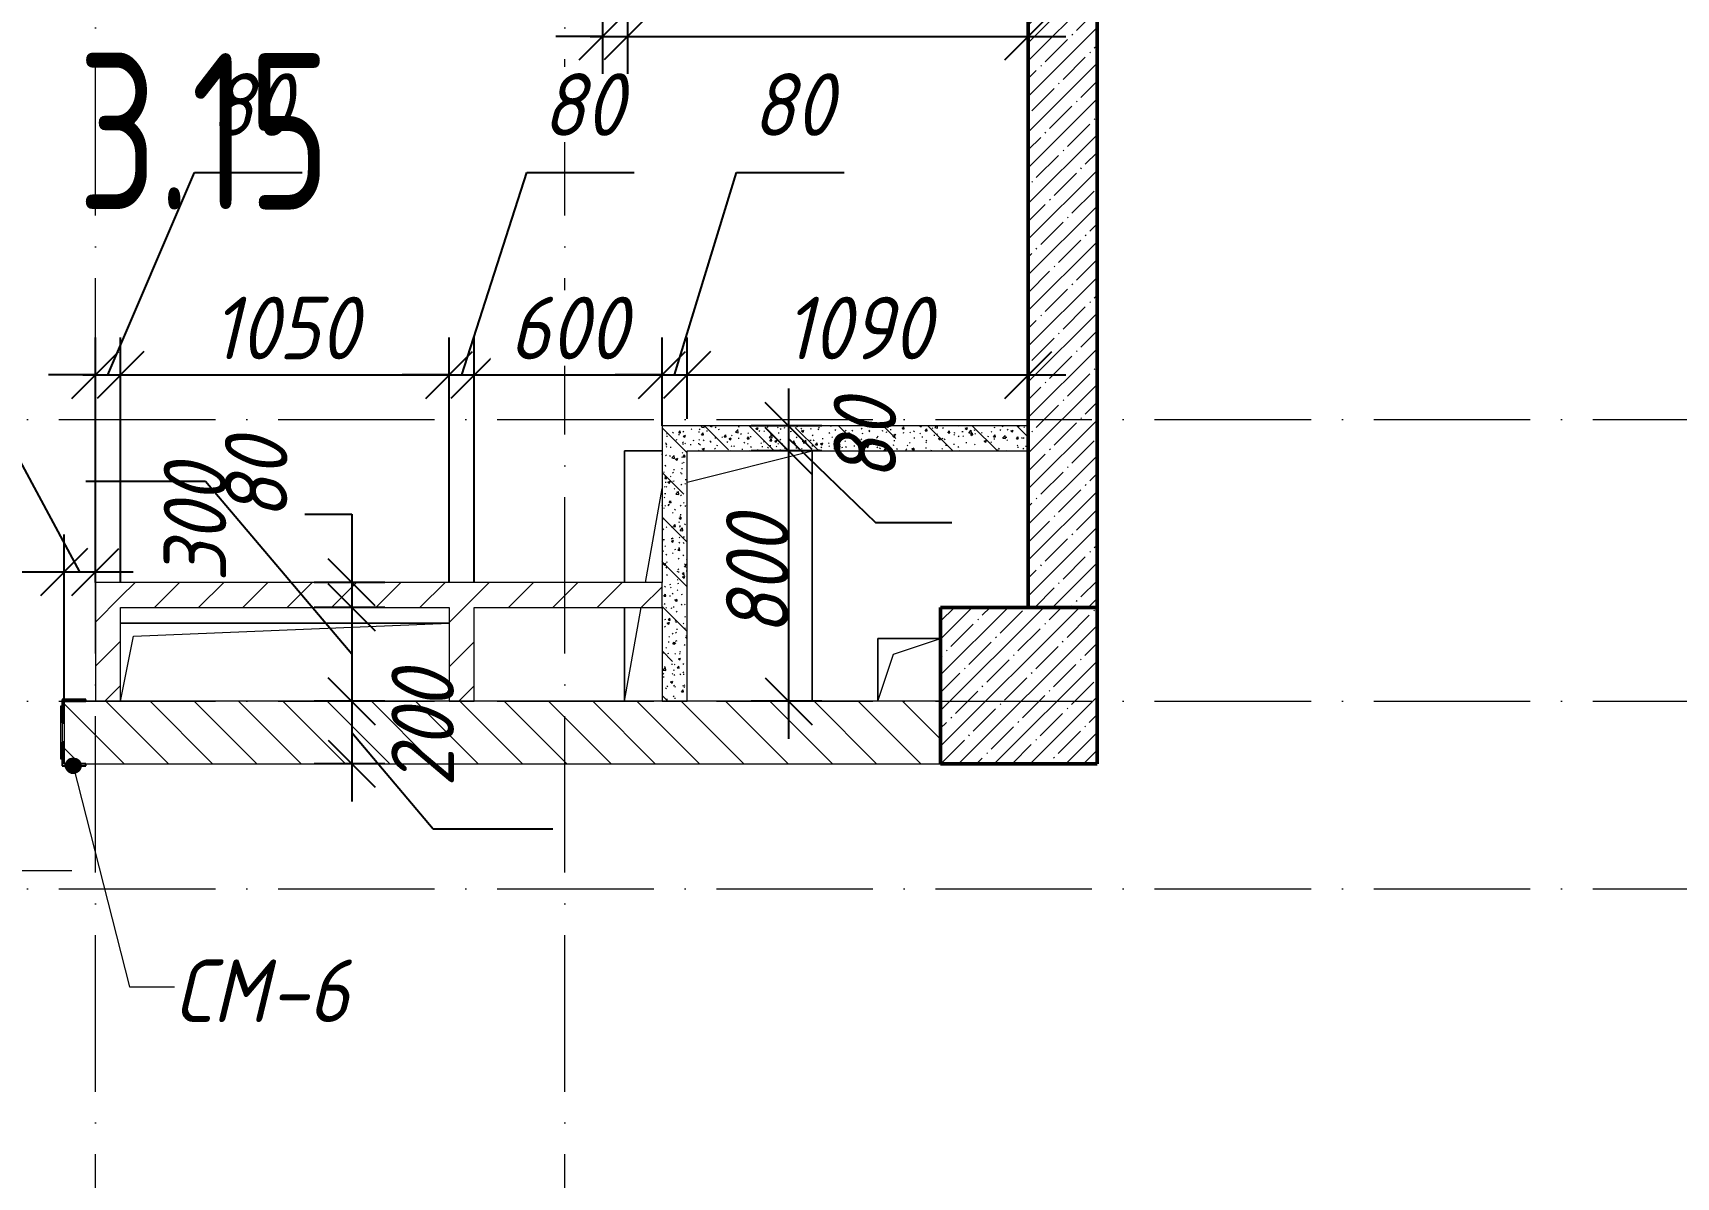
# Model space of a CAD drawing. Header units: millimetres. Extents: x -269418 to 201924, y -5890 to 98643.
# Drawn here: x 16810 to 22060, y 9579 to 13236 of the extents above; entities that cross this region are included whole.
import ezdxf

# ---------------------------------------------------------------- set-up
doc = ezdxf.new("R2010")
doc.units = ezdxf.units.MM
doc.linetypes.add('50_200_ШТРИХ_1Т_ш5_п1_п1_', pattern=[700, 500, -100, 0, -100])
for name, color, linetype, lineweight in [('A-ANNO-DIMS', 7, 'Continuous', 9), ('A-AREA-IDEN', 7, 'Continuous', 9), ('A-DOOR-IDEN', 7, 'Continuous', 9), ('A-FLOR', 7, 'Continuous', 9), ('A-GENM', 7, 'Continuous', 9), ('A-GENM-1', 7, 'Continuous', 25), ('A-GENM-IDEN', 7, 'Continuous', 9), ('A-WALL-3', 7, 'Continuous', 50), ('A-WALL-PATT-2', 7, 'Continuous', 5), ('S-COLS', 7, 'Continuous', 9), ('S-COLS-1', 7, 'Continuous', 5), ('S-COLS-2', 7, 'Continuous', 50), ('Оси-1', 7, '50_200_ШТРИХ_1Т_ш5_п1_п1_', 9)]:
    doc.layers.add(name, color=color, linetype=linetype, lineweight=lineweight)
for name, color, linetype, lineweight, true_color in [('A-WALL-4', 7, 'Continuous', 5, 0x008000), ('A-WALL-FNSH-2', 7, 'Continuous', 13, 0xce0000), ('A-WALL-FNSH-3', 7, 'Continuous', 13, 0x008000), ('A-WALL-FNSH-4', 7, 'Continuous', 13, 0x0070df), ('A-WALL-PATT-1', 7, 'Continuous', 5, 0xce0000), ('A-WALL-PATT-3', 7, 'Continuous', 5, 0x008000), ('A-WALL-PATT-4', 7, 'Continuous', 5, 0x0070df)]:
    doc.layers.add(name, color=color, linetype=linetype, lineweight=lineweight, true_color=true_color)
doc.styles.add('ISOCPEUR_I_2', font='isocpeui.ttf', dxfattribs={"width": 0.9, "height": 200})
doc.styles.add('СПДС', font='ГОСТ тип А.ttf', dxfattribs={"width": 0.9})
doc.dimstyles.new('ISO-2_0_0_9К_СРЕДНИЙ_1', dxfattribs={"dimscale": 304.8, "dimtxt": 199.196235, "dimasz": 0.492126, "dimexe": 0.393701, "dimexo": 0, "dimgap": 0, "dimtad": 1, "dimdec": 0, "dimzin": 0, "dimdsep": 46, "dimtxsty": 'ISOCPEUR_I_2', "dimblk1": 'OBLIQUE', "dimblk2": 'OBLIQUE', "dimsah": 1, "dimcen": 0.09, "dimdle": 0.393701, "dimazin": 0, "dimtfac": 1, "dimtdec": 4, "dimtix": 1, "dimtmove": 1, "dimatfit": 3, "dimfxl": 1, "dimtvp": 1, "dimtolj": 1, "dimtzin": 0, "dimarcsym": 2})
doc.dimstyles.new('ISO-2_0_0_9К_СРЕДНИЙ_2', dxfattribs={"dimscale": 304.8, "dimtxt": 199.196235, "dimasz": 0.492126, "dimexe": 0.393701, "dimexo": 0, "dimgap": 0, "dimtad": 1, "dimdec": 0, "dimzin": 0, "dimdsep": 46, "dimtxsty": 'ISOCPEUR_I_2', "dimblk1": 'OBLIQUE', "dimblk2": 'OBLIQUE', "dimsah": 1, "dimcen": 0.09, "dimdle": 0.393701, "dimazin": 0, "dimtfac": 1, "dimtdec": 4, "dimtix": 1, "dimtmove": 0, "dimatfit": 3, "dimfxl": 1, "dimtvp": 1, "dimtolj": 1, "dimtzin": 0, "dimarcsym": 2})
doc.dimstyles.new('ISO-2_0_0_9К_СРЕДНИЙ_ФОН', dxfattribs={"dimscale": 304.8, "dimtxt": 199.196235, "dimasz": 0.492126, "dimexe": 0.393701, "dimexo": 0, "dimgap": 0.164042, "dimtad": 1, "dimdec": 0, "dimdsep": 46, "dimtxsty": 'ISOCPEUR_I_2', "dimblk1": 'OBLIQUE', "dimblk2": 'OBLIQUE', "dimsah": 1, "dimcen": 0.09, "dimdle": 0.393701, "dimazin": 0, "dimtfac": 1, "dimtdec": 4, "dimtix": 1, "dimtmove": 0, "dimatfit": 3, "dimfxl": 1, "dimtvp": 1, "dimtfill": 1, "dimtolj": 1, "dimtzin": 0, "dimarcsym": 2})
doc.dimstyles.new('ISO-2_0_0_9К_СРЕДНИЙ_ФОН_1', dxfattribs={"dimscale": 304.8, "dimtxt": 199.196235, "dimasz": 0.492126, "dimexe": 0.393701, "dimexo": 0, "dimgap": 0.164042, "dimtad": 1, "dimdec": 0, "dimdsep": 46, "dimtxsty": 'ISOCPEUR_I_2', "dimblk1": 'OBLIQUE', "dimblk2": 'OBLIQUE', "dimsah": 1, "dimcen": 0.09, "dimdle": 0.393701, "dimazin": 0, "dimtfac": 1, "dimtdec": 4, "dimtix": 1, "dimtmove": 1, "dimatfit": 3, "dimfxl": 1, "dimtvp": 1, "dimtfill": 1, "dimtolj": 1, "dimtzin": 0, "dimarcsym": 2})
pattern_1 = [(45, (0, 0), (-70.7107, 70.7107), [])]
pattern_2 = [(50, (0, 0), (72.87376, -6.37607), [7.62, -83.82]), (355, (0, 0), (-14.097, 76.42244), [6.096, -67.056]), (100.451, (6.07, -0.53), (58.77696, 70.04687), [6.476, -71.236]), (46.184, (0, 20.32), (108.43142, -16.81745), [11.43, -125.73]), (96.636, (9.04, 18.92), (94.961, 98.9709), [9.714, -106.854]), (351.184, (0, 20.32), (94.96227, 98.9702), [9.144, -100.584]), (21, (10.16, 15.24), (60.64565, -40.90654), [7.62, -83.82]), (326, (10.16, 15.24), (24.72083, 73.67493), [6.096, -67.056]), (71.451, (15.214, 11.83), (85.36689, 32.76874), [6.476, -71.236]), (37.5, (0, 0), (1.235525, 33.822432), [3.353, -62.89, 3.353, -64.719, -67.31]), (37.5, (0, 0), (1.235525, 33.822432), [-134.315, 3.353, -63.957]), (7.5, (0, 0), (26.728146, 40.07255), [3.353, -35.458, 3.353, -61.366, -25.654]), (7.5, (0, 0), (26.728146, 40.07255), [-103.53, 3.353, -22.301]), (327.5, (-22.657, 0), (54.236318, -2.292117), [3.353, -22.047, 3.353, -75.895, -105.156]), (327.5, (-22.657, 0), (54.236318, -2.292117), [-104.648, 3.353, -101.803]), (317.5, (-32.817, 0), (59.25158, 10.17014), [3.353, -29.667, 3.353, -49.276, -74.676]), (317.5, (-32.817, 0), (59.25158, 10.17014), [-85.649, 3.353, -71.323])]
pattern_3 = [(135, (0, 0), (-142.5612, -142.5612), []), (135, (142.56, 0), (-142.5612, -142.5612), [252.016, -50.403, 3.353, -47.05])]

# ---------------------------------------------------------------- blocks, each defined once
blk = doc.blocks.new('AR_Отверстие прямоугольное _в плите_ - AR_Отверстие прямоугольное _в плите_-24507340-АР1_1_Кладочный план 3 этажа')
at = {"layer": 'A-GENM'}
for p, q in [((-180, 400), (-300, 400)), ((-300, 400), (-300, -20)), ((-100, 300), (300, 400)), ((300, -400), (300, 400)), ((-232.9, -20), (-180, 280)), ((-300, -100), (-300, -400)), ((-300, -400), (-247.1, -100))]:
    blk.add_line(p, q, dxfattribs=at)
blk = doc.blocks.new('AR_Отверстие прямоугольное _в плите_ - AR_Отверстие прямоугольное _в плите_-V22-АР1_1_Кладочный план 3 этажа')
at = {"layer": 'A-GENM'}
for p, q in [((100, 100), (-100, 100)), ((-100, 100), (-100, -100)), ((-50, 50), (100, 100)), ((-100, -100), (-50, 50))]:
    blk.add_line(p, q, dxfattribs=at)
blk = doc.blocks.new('AR_Отверстие прямоугольное _в плите_ - AR_Отверстие прямоугольное _в плите_-24507175-АР1_1_Кладочный план 3 этажа')
at = {"layer": 'A-GENM'}
for p, q in [((525, 125), (-525, 125)), ((-483.3, 83.3), (525, 125)), ((-525, -125), (-483.3, 83.3))]:
    blk.add_line(p, q, dxfattribs=at)
blk = doc.blocks.new('Колонна_Несущая_Прямоугольное сечение - Вн_ЖБ_500х500-V95-АР1_1_Кладочный план 3 этажа')
at = {"layer": 'S-COLS-1'}
h = blk.add_hatch(dxfattribs=at)
h.set_pattern_fill('FP_81', color=256, style=0, pattern_type=2)
h.set_pattern_definition([(45, (-19960, -11150), (-57.02463, 57.02463), []), (45, (-19902.975, -11150), (-57.02463, 57.02463), [100.806, -20.161, 3.353, -16.808])])
h.paths.add_polyline_path([(-250, -250), (250, -250), (250, 250), (-250, 250)], flags=0)
at = {"layer": 'S-COLS-2'}
for p, q in [((250, 250), (-250, 250)), ((-250, 250), (-250, -250)), ((250, -250), (250, 250)), ((-250, -250), (250, -250))]:
    blk.add_line(p, q, dxfattribs=at)
blk = doc.blocks.new('Фахверк_СКБ_Уголок_Тип 2 - СМ-6_200х2180 h-30007491-АР1_1_Кладочный план 3 этажа')
at = {"layer": 'A-GENM-1'}
for p, q in [((125, 156), (125, 81)), ((200, 156), (125, 156)), ((131, 81), (131, 150)), ((131, 150), (200, 150)), ((200, 150), (200, 156)), ((125, 81), (131, 81)), ((131, 19), (125, 19)), ((125, 19), (125, -56)), ((131, -50), (131, 19)), ((200, -50), (131, -50)), ((200, -56), (200, -50)), ((125, -56), (200, -56))]:
    blk.add_line(p, q, dxfattribs=at)
blk = doc.blocks.new('Стойка_Влож_Полоса боковая - Полоса-27101091-АР1_1_Кладочный план 3 этажа')
at = {"layer": 'A-GENM'}
for p, q in [((-5, 85), (0, 85)), ((-5, -85), (-5, 85)), ((0, 31), (0, -31)), ((0, -85), (-5, -85))]:
    blk.add_line(p, q, dxfattribs=at)
blk = doc.blocks.new('AAR_СКБ_Марка_Двери_Перемычка и проем - Марка перемычки и проема-25306769-АР1_1_Кладочный план 3 этажа')
at = {"layer": 'A-DOOR-IDEN'}
for p, q in [((-5, 0), (5, 0)), ((-0.968, -0.984), (-1.986, -2.747)), ((1.067, -0.984), (-0.968, -0.984)), ((2.085, -2.747), (1.067, -0.984)), ((-1.986, -2.747), (-0.968, -4.509)), ((1.067, -4.509), (2.085, -2.747)), ((-0.968, -4.509), (1.067, -4.509))]:
    blk.add_line(p, q, dxfattribs=at)
blk = doc.blocks.new('_Oblique')
at = {"color": 0, "linetype": 'ByBlock', "lineweight": -2}
blk.add_line((-0.5, -0.5), (0.5, 0.5), dxfattribs=at)
blk = doc.blocks.new('DIMBLOCK297-АР1_1_Кладочный план 3 этажа')
at = {"layer": 'A-ANNO-DIMS', "color": 0, "lineweight": -2, "transparency": 16777216}
for p, q in [((17678.7, 11697.7), (17828.7, 11697.7)), ((17828.7, 11697.7), (17828.7, 11480)), ((17828.7, 11600), (17828.7, 11280)), ((17934.8, 11480), (17708.7, 11480)), ((17934.8, 11400), (17708.7, 11400))]:
    blk.add_line(p, q, dxfattribs=at)
at = {"layer": 'Defpoints', "color": 0, "transparency": 16777216}
for p in [(17934.8, 11480), (17828.7, 11400), (17934.8, 11400)]:
    blk.add_point(p, dxfattribs=at)
at = {"layer": 'A-ANNO-DIMS', "color": 0, "lineweight": -2, "transparency": 16777216, "xscale": 150, "yscale": 150, "zscale": 150}
for p, rotation in [((17828.7, 11480), 90), ((17828.7, 11400), 270)]:
    blk.add_blockref('_Oblique', p, dxfattribs=dict(at, rotation=rotation))
at = {"layer": 'A-ANNO-DIMS', "color": 0, "transparency": 16777216, "insert": (17423.4, 11679.4), "char_height": 200, "width": 303.391, "attachment_point": 1, "rotation": 90, "line_spacing_factor": 1.149209, "style": 'ISOCPEUR_I_2'}
blk.add_mtext('\\A1;80', dxfattribs=at)
blk = doc.blocks.new('DIMBLOCK298-АР1_1_Кладочный план 3 этажа')
at = {"layer": 'A-ANNO-DIMS', "color": 0, "lineweight": -2, "transparency": 16777216}
for p, q in [((17361.3, 11802.8), (16978.9, 11802.8)), ((17828.7, 11250), (17361.3, 11802.8)), ((17828.7, 11520), (17828.7, 10980)), ((17934.8, 11400), (17708.7, 11400)), ((17934.8, 11100), (17708.7, 11100))]:
    blk.add_line(p, q, dxfattribs=at)
at = {"layer": 'Defpoints', "color": 0, "transparency": 16777216}
for p in [(17934.8, 11400), (17828.7, 11100), (17934.8, 11100)]:
    blk.add_point(p, dxfattribs=at)
at = {"layer": 'A-ANNO-DIMS', "color": 0, "lineweight": -2, "transparency": 16777216, "xscale": 150, "yscale": 150, "zscale": 150}
for p, rotation in [((17828.7, 11400), 90), ((17828.7, 11100), 270)]:
    blk.add_blockref('_Oblique', p, dxfattribs=dict(at, rotation=rotation))
at = {"layer": 'A-ANNO-DIMS', "color": 0, "transparency": 16777216, "insert": (17227.9, 11481), "char_height": 200, "width": 455.087, "attachment_point": 1, "rotation": 90, "line_spacing_factor": 1.149209, "style": 'ISOCPEUR_I_2'}
blk.add_mtext('\\A1;300', dxfattribs=at)
blk = doc.blocks.new('DIMBLOCK299-АР1_1_Кладочный план 3 этажа')
at = {"layer": 'A-ANNO-DIMS', "color": 0, "lineweight": -2, "transparency": 16777216}
for p, q in [((17828.7, 11220), (17828.7, 10780)), ((17934.8, 11100), (17708.7, 11100)), ((17828.7, 11000), (18088.8, 10692.6)), ((17934.8, 10900), (17708.7, 10900)), ((18088.8, 10692.6), (18471.1, 10692.6))]:
    blk.add_line(p, q, dxfattribs=at)
at = {"layer": 'Defpoints', "color": 0, "transparency": 16777216}
for p in [(17934.8, 11100), (17828.7, 10900), (17934.8, 10900)]:
    blk.add_point(p, dxfattribs=at)
at = {"layer": 'A-ANNO-DIMS', "color": 0, "lineweight": -2, "transparency": 16777216, "xscale": 150, "yscale": 150, "zscale": 150}
for p, rotation in [((17828.7, 11100), 90), ((17828.7, 10900), 270)]:
    blk.add_blockref('_Oblique', p, dxfattribs=dict(at, rotation=rotation))
at = {"layer": 'A-ANNO-DIMS', "color": 0, "transparency": 16777216, "insert": (17955.4, 10825.9), "char_height": 200, "width": 455.087, "attachment_point": 1, "rotation": 90, "line_spacing_factor": 1.149209, "style": 'ISOCPEUR_I_2'}
blk.add_mtext('\\A1;200', dxfattribs=at)
blk = doc.blocks.new('DIMBLOCK300-АР1_1_Кладочный план 3 этажа')
at = {"layer": 'A-ANNO-DIMS', "color": 0, "lineweight": -2, "transparency": 16777216}
for p, q in [((19224.5, 12100), (19224.5, 11780)), ((19330.5, 11980), (19104.5, 11980)), ((19224.5, 11940), (19501.7, 11671.2)), ((19330.5, 11900), (19104.5, 11900)), ((19501.7, 11671.2), (19745.5, 11671.2))]:
    blk.add_line(p, q, dxfattribs=at)
at = {"layer": 'Defpoints', "color": 0, "transparency": 16777216}
for p in [(19330.5, 11980), (19224.5, 11900), (19330.5, 11900)]:
    blk.add_point(p, dxfattribs=at)
at = {"layer": 'A-ANNO-DIMS', "color": 0, "lineweight": -2, "transparency": 16777216, "xscale": 150, "yscale": 150, "zscale": 150}
for p, rotation in [((19224.5, 11980), 90), ((19224.5, 11900), 270)]:
    blk.add_blockref('_Oblique', p, dxfattribs=dict(at, rotation=rotation))
at = {"layer": 'A-ANNO-DIMS', "color": 0, "transparency": 16777216, "insert": (19368.3, 11804.5), "char_height": 200, "width": 303.391, "attachment_point": 1, "rotation": 90, "line_spacing_factor": 1.149209, "style": 'ISOCPEUR_I_2'}
blk.add_mtext('\\A1;80', dxfattribs=at)
blk = doc.blocks.new('DIMBLOCK301-АР1_1_Кладочный план 3 этажа')
at = {"layer": 'A-ANNO-DIMS', "color": 0, "lineweight": -2, "transparency": 16777216}
for p, q in [((19224.5, 12020), (19224.5, 10980)), ((19330.5, 11900), (19104.5, 11900)), ((19330.5, 11100), (19104.5, 11100))]:
    blk.add_line(p, q, dxfattribs=at)
at = {"layer": 'Defpoints', "color": 0, "transparency": 16777216}
for p in [(19330.5, 11900), (19224.5, 11100), (19330.5, 11100)]:
    blk.add_point(p, dxfattribs=at)
at = {"layer": 'A-ANNO-DIMS', "color": 0, "lineweight": -2, "transparency": 16777216, "xscale": 150, "yscale": 150, "zscale": 150}
for p, rotation in [((19224.5, 11900), 90), ((19224.5, 11100), 270)]:
    blk.add_blockref('_Oblique', p, dxfattribs=dict(at, rotation=rotation))
at = {"layer": 'A-ANNO-DIMS', "color": 0, "transparency": 16777216, "insert": (19124.5, 11500), "char_height": 200, "width": 455.087, "attachment_point": 5, "rotation": 90, "style": 'ISOCPEUR_I_2'}
blk.add_mtext('\\A1;800', dxfattribs=at)
blk = doc.blocks.new('DIMBLOCK302-АР1_1_Кладочный план 3 этажа')
at = {"layer": 'A-ANNO-DIMS', "color": 0, "lineweight": -2, "transparency": 16777216}
for p, q in [((17050, 12142.9), (17326.1, 12790.4)), ((17326.1, 12790.4), (17669.9, 12790.4)), ((17010, 11480), (17010, 12262.9)), ((17090, 11482), (17090, 12262.9)), ((17010, 12142.9), (16860, 12142.9)), ((17010, 12142.9), (17090, 12142.9)), ((17010, 12142.9), (17090, 12142.9)), ((17090, 12142.9), (17240, 12142.9))]:
    blk.add_line(p, q, dxfattribs=at)
at = {"layer": 'Defpoints', "color": 0, "transparency": 16777216}
for p in [(17090, 12142.9), (17010, 11480), (17090, 11482)]:
    blk.add_point(p, dxfattribs=at)
at = {"layer": 'A-ANNO-DIMS', "color": 0, "lineweight": -2, "transparency": 16777216, "xscale": 150, "yscale": 150, "zscale": 150}
blk.add_blockref('_Oblique', (17010, 12142.9), dxfattribs=at)
at = {"layer": 'A-ANNO-DIMS', "color": 0, "lineweight": -2, "transparency": 16777216, "xscale": 150, "yscale": 150, "zscale": 150, "rotation": 180}
blk.add_blockref('_Oblique', (17090, 12142.9), dxfattribs=at)
at = {"layer": 'A-ANNO-DIMS', "color": 0, "transparency": 16777216, "insert": (17376.1, 13107.1), "char_height": 200, "width": 303.391, "attachment_point": 1, "line_spacing_factor": 1.149209, "style": 'ISOCPEUR_I_2', "bg_fill": 3, "box_fill_scale": 1.1, "bg_fill_color": 256, "bg_fill_true_color": 13158600, "bg_fill_transparency": 0}
blk.add_mtext('\\A1;80', dxfattribs=at)
blk = doc.blocks.new('DIMBLOCK303-АР1_1_Кладочный план 3 этажа')
at = {"layer": 'A-ANNO-DIMS', "color": 0, "lineweight": -2, "transparency": 16777216}
for p, q in [((17090, 11482), (17090, 12262.9)), ((18140, 11481.1), (18140, 12262.9)), ((16970, 12142.9), (18260, 12142.9))]:
    blk.add_line(p, q, dxfattribs=at)
at = {"layer": 'Defpoints', "color": 0, "transparency": 16777216}
for p in [(18140, 12142.9), (17090, 11482), (18140, 11481.1)]:
    blk.add_point(p, dxfattribs=at)
at = {"layer": 'A-ANNO-DIMS', "color": 0, "lineweight": -2, "transparency": 16777216, "xscale": 150, "yscale": 150, "zscale": 150, "rotation": 180}
blk.add_blockref('_Oblique', (17090, 12142.9), dxfattribs=at)
at = {"layer": 'A-ANNO-DIMS', "color": 0, "lineweight": -2, "transparency": 16777216, "xscale": 150, "yscale": 150, "zscale": 150}
blk.add_blockref('_Oblique', (18140, 12142.9), dxfattribs=at)
at = {"layer": 'A-ANNO-DIMS', "color": 0, "transparency": 16777216, "insert": (17615, 12292.9), "char_height": 200, "width": 560.814, "attachment_point": 5, "style": 'ISOCPEUR_I_2', "bg_fill": 3, "box_fill_scale": 1.1, "bg_fill_color": 256, "bg_fill_true_color": 13158600, "bg_fill_transparency": 0}
blk.add_mtext('\\A1;1050', dxfattribs=at)
blk = doc.blocks.new('DIMBLOCK304-АР1_1_Кладочный план 3 этажа')
at = {"layer": 'A-ANNO-DIMS', "color": 0, "lineweight": -2, "transparency": 16777216}
for p, q in [((18180, 12142.9), (18387.7, 12790.4)), ((18387.7, 12790.4), (18731.5, 12790.4)), ((18140, 11481.1), (18140, 12262.9)), ((18220, 11481.1), (18220, 12262.9)), ((18140, 12142.9), (17990, 12142.9)), ((18140, 12142.9), (18220, 12142.9)), ((18140, 12142.9), (18220, 12142.9)), ((18220, 12142.9), (18370, 12142.9))]:
    blk.add_line(p, q, dxfattribs=at)
at = {"layer": 'Defpoints', "color": 0, "transparency": 16777216}
for p in [(18220, 12142.9), (18140, 11481.1), (18220, 11481.1)]:
    blk.add_point(p, dxfattribs=at)
at = {"layer": 'A-ANNO-DIMS', "color": 0, "lineweight": -2, "transparency": 16777216, "xscale": 150, "yscale": 150, "zscale": 150}
blk.add_blockref('_Oblique', (18140, 12142.9), dxfattribs=at)
at = {"layer": 'A-ANNO-DIMS', "color": 0, "lineweight": -2, "transparency": 16777216, "xscale": 150, "yscale": 150, "zscale": 150, "rotation": 180}
blk.add_blockref('_Oblique', (18220, 12142.9), dxfattribs=at)
at = {"layer": 'A-ANNO-DIMS', "color": 0, "transparency": 16777216, "insert": (18437.7, 13107.1), "char_height": 200, "width": 303.391, "attachment_point": 1, "line_spacing_factor": 1.149209, "style": 'ISOCPEUR_I_2', "bg_fill": 3, "box_fill_scale": 1.1, "bg_fill_color": 256, "bg_fill_true_color": 13158600, "bg_fill_transparency": 0}
blk.add_mtext('\\A1;80', dxfattribs=at)
blk = doc.blocks.new('DIMBLOCK305-АР1_1_Кладочный план 3 этажа')
at = {"layer": 'A-ANNO-DIMS', "color": 0, "lineweight": -2, "transparency": 16777216}
for p, q in [((18220, 11481.1), (18220, 12262.9)), ((18820, 11980), (18820, 12262.9)), ((18100, 12142.9), (18940, 12142.9))]:
    blk.add_line(p, q, dxfattribs=at)
at = {"layer": 'Defpoints', "color": 0, "transparency": 16777216}
for p in [(18820, 12142.9), (18820, 11980), (18220, 11481.1)]:
    blk.add_point(p, dxfattribs=at)
at = {"layer": 'A-ANNO-DIMS', "color": 0, "lineweight": -2, "transparency": 16777216, "xscale": 150, "yscale": 150, "zscale": 150, "rotation": 180}
blk.add_blockref('_Oblique', (18220, 12142.9), dxfattribs=at)
at = {"layer": 'A-ANNO-DIMS', "color": 0, "lineweight": -2, "transparency": 16777216, "xscale": 150, "yscale": 150, "zscale": 150}
blk.add_blockref('_Oblique', (18820, 12142.9), dxfattribs=at)
at = {"layer": 'A-ANNO-DIMS', "color": 0, "transparency": 16777216, "insert": (18520, 12292.9), "char_height": 200, "width": 455.087, "attachment_point": 5, "style": 'ISOCPEUR_I_2', "bg_fill": 3, "box_fill_scale": 1.1, "bg_fill_color": 256, "bg_fill_true_color": 13158600, "bg_fill_transparency": 0}
blk.add_mtext('\\A1;600', dxfattribs=at)
blk = doc.blocks.new('DIMBLOCK306-АР1_1_Кладочный план 3 этажа')
at = {"layer": 'A-ANNO-DIMS', "color": 0, "lineweight": -2, "transparency": 16777216}
for p, q in [((18860, 12142.9), (19058.4, 12790.4)), ((19058.4, 12790.4), (19402.2, 12790.4)), ((18820, 11980), (18820, 12262.9)), ((18900, 12003), (18900, 12262.9)), ((18820, 12142.9), (18670, 12142.9)), ((18820, 12142.9), (18900, 12142.9)), ((18820, 12142.9), (18900, 12142.9)), ((18900, 12142.9), (19050, 12142.9))]:
    blk.add_line(p, q, dxfattribs=at)
at = {"layer": 'Defpoints', "color": 0, "transparency": 16777216}
for p in [(18900, 12142.9), (18820, 11980), (18900, 12003)]:
    blk.add_point(p, dxfattribs=at)
at = {"layer": 'A-ANNO-DIMS', "color": 0, "lineweight": -2, "transparency": 16777216, "xscale": 150, "yscale": 150, "zscale": 150}
blk.add_blockref('_Oblique', (18820, 12142.9), dxfattribs=at)
at = {"layer": 'A-ANNO-DIMS', "color": 0, "lineweight": -2, "transparency": 16777216, "xscale": 150, "yscale": 150, "zscale": 150, "rotation": 180}
blk.add_blockref('_Oblique', (18900, 12142.9), dxfattribs=at)
at = {"layer": 'A-ANNO-DIMS', "color": 0, "transparency": 16777216, "insert": (19108.4, 13107.1), "char_height": 200, "width": 303.391, "attachment_point": 1, "line_spacing_factor": 1.149209, "style": 'ISOCPEUR_I_2', "bg_fill": 3, "box_fill_scale": 1.1, "bg_fill_color": 256, "bg_fill_true_color": 13158600, "bg_fill_transparency": 0}
blk.add_mtext('\\A1;80', dxfattribs=at)
blk = doc.blocks.new('DIMBLOCK307-АР1_1_Кладочный план 3 этажа')
at = {"layer": 'A-ANNO-DIMS', "color": 0, "lineweight": -2, "transparency": 16777216}
for p, q in [((18900, 12003), (18900, 12262.9)), ((19990, 12249), (19990, 12022.9)), ((18780, 12142.9), (20110, 12142.9))]:
    blk.add_line(p, q, dxfattribs=at)
at = {"layer": 'Defpoints', "color": 0, "transparency": 16777216}
for p in [(19990, 12249), (19990, 12142.9), (18900, 12003)]:
    blk.add_point(p, dxfattribs=at)
at = {"layer": 'A-ANNO-DIMS', "color": 0, "lineweight": -2, "transparency": 16777216, "xscale": 150, "yscale": 150, "zscale": 150, "rotation": 180}
blk.add_blockref('_Oblique', (18900, 12142.9), dxfattribs=at)
at = {"layer": 'A-ANNO-DIMS', "color": 0, "lineweight": -2, "transparency": 16777216, "xscale": 150, "yscale": 150, "zscale": 150}
blk.add_blockref('_Oblique', (19990, 12142.9), dxfattribs=at)
at = {"layer": 'A-ANNO-DIMS', "color": 0, "transparency": 16777216, "insert": (19445, 12292.9), "char_height": 200, "width": 560.814, "attachment_point": 5, "style": 'ISOCPEUR_I_2', "bg_fill": 3, "box_fill_scale": 1.1, "bg_fill_color": 256, "bg_fill_true_color": 13158600, "bg_fill_transparency": 0}
blk.add_mtext('\\A1;1090', dxfattribs=at)
blk = doc.blocks.new('DIMBLOCK318-АР1_1_Кладочный план 3 этажа')
at = {"layer": 'A-ANNO-DIMS', "color": 0, "lineweight": -2, "transparency": 16777216}
for p, q in [((18630.3, 13920), (18630.3, 13105)), ((18710.3, 13918.9), (18710.3, 13105)), ((18630.3, 13225), (18480.3, 13225)), ((18630.3, 13225), (18710.3, 13225)), ((18710.3, 13225), (18860.3, 13225))]:
    blk.add_line(p, q, dxfattribs=at)
at = {"layer": 'Defpoints', "color": 0, "transparency": 16777216}
for p in [(18630.3, 13920), (18710.3, 13918.9), (18710.3, 13225)]:
    blk.add_point(p, dxfattribs=at)
at = {"layer": 'A-ANNO-DIMS', "color": 0, "lineweight": -2, "transparency": 16777216, "xscale": 150, "yscale": 150, "zscale": 150}
blk.add_blockref('_Oblique', (18630.3, 13225), dxfattribs=at)
at = {"layer": 'A-ANNO-DIMS', "color": 0, "lineweight": -2, "transparency": 16777216, "xscale": 150, "yscale": 150, "zscale": 150, "rotation": 180}
blk.add_blockref('_Oblique', (18710.3, 13225), dxfattribs=at)
at = {"layer": 'A-ANNO-DIMS', "color": 0, "transparency": 16777216, "insert": (18194.2, 13719.7), "char_height": 200, "width": 303.391, "attachment_point": 1, "line_spacing_factor": 1.149209, "style": 'ISOCPEUR_I_2', "bg_fill": 3, "box_fill_scale": 1.1, "bg_fill_color": 256, "bg_fill_true_color": 13158600, "bg_fill_transparency": 0}
blk.add_mtext('\\A1;80', dxfattribs=at)
blk = doc.blocks.new('DIMBLOCK319-АР1_1_Кладочный план 3 этажа')
at = {"layer": 'A-ANNO-DIMS', "color": 0, "lineweight": -2, "transparency": 16777216}
for p, q in [((18710.3, 13918.9), (18710.3, 13105)), ((19990, 13331.1), (19990, 13105)), ((18590.3, 13225), (20110, 13225))]:
    blk.add_line(p, q, dxfattribs=at)
at = {"layer": 'Defpoints', "color": 0, "transparency": 16777216}
for p in [(18710.3, 13918.9), (19990, 13331.1), (19990, 13225)]:
    blk.add_point(p, dxfattribs=at)
at = {"layer": 'A-ANNO-DIMS', "color": 0, "lineweight": -2, "transparency": 16777216, "xscale": 150, "yscale": 150, "zscale": 150, "rotation": 180}
blk.add_blockref('_Oblique', (18710.3, 13225), dxfattribs=at)
at = {"layer": 'A-ANNO-DIMS', "color": 0, "lineweight": -2, "transparency": 16777216, "xscale": 150, "yscale": 150, "zscale": 150}
blk.add_blockref('_Oblique', (19990, 13225), dxfattribs=at)
at = {"layer": 'A-ANNO-DIMS', "color": 0, "transparency": 16777216, "insert": (19350.1, 13375), "char_height": 200, "width": 560.814, "attachment_point": 5, "style": 'ISOCPEUR_I_2', "bg_fill": 3, "box_fill_scale": 1.1, "bg_fill_color": 256, "bg_fill_true_color": 13158600, "bg_fill_transparency": 0}
blk.add_mtext('\\A1;1280', dxfattribs=at)
blk = doc.blocks.new('DIMBLOCK488-АР1_1_Кладочный план 3 этажа')
at = {"layer": 'A-ANNO-DIMS', "color": 0, "lineweight": -2, "transparency": 16777216}
for p, q in [((15960, 11100), (15960, 11633.2)), ((16910, 11100.7), (16910, 11633.2)), ((15840, 11513.2), (17030, 11513.2))]:
    blk.add_line(p, q, dxfattribs=at)
at = {"layer": 'Defpoints', "color": 0, "transparency": 16777216}
for p in [(16910, 11513.2), (15960, 11100), (16910, 11100.7)]:
    blk.add_point(p, dxfattribs=at)
at = {"layer": 'A-ANNO-DIMS', "color": 0, "lineweight": -2, "transparency": 16777216, "xscale": 150, "yscale": 150, "zscale": 150, "rotation": 180}
blk.add_blockref('_Oblique', (15960, 11513.2), dxfattribs=at)
at = {"layer": 'A-ANNO-DIMS', "color": 0, "lineweight": -2, "transparency": 16777216, "xscale": 150, "yscale": 150, "zscale": 150}
blk.add_blockref('_Oblique', (16910, 11513.2), dxfattribs=at)
at = {"layer": 'A-ANNO-DIMS', "color": 0, "transparency": 16777216, "insert": (16435, 11663.2), "char_height": 200, "width": 455.087, "attachment_point": 5, "style": 'ISOCPEUR_I_2', "bg_fill": 3, "box_fill_scale": 1.1, "bg_fill_color": 256, "bg_fill_true_color": 13158600, "bg_fill_transparency": 0}
blk.add_mtext('\\A1;950', dxfattribs=at)
blk = doc.blocks.new('DIMBLOCK489-АР1_1_Кладочный план 3 этажа')
at = {"layer": 'A-ANNO-DIMS', "color": 0, "lineweight": -2, "transparency": 16777216}
for p, q in [((16586, 12208), (16174.3, 12208)), ((16960, 11513.2), (16586, 12208)), ((16910, 11100.7), (16910, 11633.2)), ((17010, 11480), (17010, 11633.2)), ((16790, 11513.2), (17130, 11513.2))]:
    blk.add_line(p, q, dxfattribs=at)
at = {"layer": 'Defpoints', "color": 0, "transparency": 16777216}
for p in [(17010, 11513.2), (17010, 11480), (16910, 11100.7)]:
    blk.add_point(p, dxfattribs=at)
at = {"layer": 'A-ANNO-DIMS', "color": 0, "lineweight": -2, "transparency": 16777216, "xscale": 150, "yscale": 150, "zscale": 150, "rotation": 180}
blk.add_blockref('_Oblique', (16910, 11513.2), dxfattribs=at)
at = {"layer": 'A-ANNO-DIMS', "color": 0, "lineweight": -2, "transparency": 16777216, "xscale": 150, "yscale": 150, "zscale": 150}
blk.add_blockref('_Oblique', (17010, 11513.2), dxfattribs=at)
at = {"layer": 'A-ANNO-DIMS', "color": 0, "transparency": 16777216, "insert": (16126.9, 12524.7), "char_height": 200, "width": 409.118, "attachment_point": 1, "line_spacing_factor": 1.149209, "style": 'ISOCPEUR_I_2', "bg_fill": 3, "box_fill_scale": 1.1, "bg_fill_color": 256, "bg_fill_true_color": 13158600, "bg_fill_transparency": 0}
blk.add_mtext('\\A1;100', dxfattribs=at)

msp = doc.modelspace()

# ---------------------------------------------------------------- hatches: boundary and pattern name
at = {"layer": 'A-GENM-IDEN'}
h = msp.add_hatch(color=256, dxfattribs=at)
edge = h.paths.add_edge_path(flags=0)
edge.add_arc((16939, 10894), 25, 0, 360)
at = {"layer": 'A-WALL-PATT-1'}
h = msp.add_hatch(dxfattribs=at)
h.set_pattern_fill('FP_1', color=256, style=0, pattern_type=2)
h.set_pattern_definition([(135, (0, 0), (-70.7107, -70.7107), [])])
h.paths.add_polyline_path([(16910, 10900), (19710, 10900), (19710, 11100), (16910, 11100), (16910, 10941.8)], flags=0)
h.paths.add_polyline_path([(15960, 10900), (15960, 11100), (15360, 11100), (15360, 10900), (15891, 10900)], flags=0)
h.paths.add_polyline_path([(14210, 10900), (14410, 10900), (14410, 11100), (14210, 11100), (14210, 10900)], flags=0)
at = {"layer": 'A-WALL-PATT-2'}
h = msp.add_hatch(dxfattribs=at)
h.set_pattern_fill('FP_4', color=256, style=0, pattern_type=2)
h.set_pattern_definition([(45, (0, 0), (-57.02463, 57.02463), []), (45, (57.025, 0), (-57.02463, 57.02463), [100.806, -20.161, 3.353, -16.808])])
h.paths.add_polyline_path([(20210, 11400), (20210, 14980), (19990, 14980), (19990, 11400)], flags=0)
at = {"layer": 'A-WALL-PATT-3'}
h = msp.add_hatch(dxfattribs=at)
h.set_pattern_fill('FP_5', color=256, style=0, pattern_type=2)
h.set_pattern_definition(pattern_1)
h.paths.add_polyline_path([(17090, 11100), (17090, 11480), (17010, 11480), (17010, 11100)], flags=0)
h = msp.add_hatch(dxfattribs=at)
h.set_pattern_fill('FP_5', color=256, style=0, pattern_type=2)
h.set_pattern_definition(pattern_1)
h.paths.add_polyline_path([(17090, 11400), (18820, 11400), (18820, 11480), (17090, 11480)], flags=0)
h = msp.add_hatch(dxfattribs=at)
h.set_pattern_fill('FP_5', color=256, style=0, pattern_type=2)
h.set_pattern_definition(pattern_1)
h.paths.add_polyline_path([(18140, 11100), (18220, 11100), (18220, 11400), (18140, 11400)], flags=0)
at = {"layer": 'A-WALL-PATT-4'}
h = msp.add_hatch(dxfattribs=at)
h.set_pattern_fill('FP_6', color=256, style=0, pattern_type=2)
h.set_pattern_definition(pattern_2)
h.paths.add_polyline_path([(18820, 11100), (18900, 11100), (18900, 11980), (18820, 11980), (18820, 11400)], flags=0)
h = msp.add_hatch(dxfattribs=at)
h.set_pattern_fill('FP_7', color=256, style=0, pattern_type=2)
h.set_pattern_definition(pattern_3)
h.paths.add_polyline_path([(18820, 11100), (18900, 11100), (18900, 11980), (18820, 11980), (18820, 11400)], flags=0)
h = msp.add_hatch(dxfattribs=at)
h.set_pattern_fill('FP_6', color=256, style=0, pattern_type=2)
h.set_pattern_definition(pattern_2)
h.paths.add_polyline_path([(18900, 11900), (19990, 11900), (19990, 11980), (18900, 11980)], flags=0)
h = msp.add_hatch(dxfattribs=at)
h.set_pattern_fill('FP_7', color=256, style=0, pattern_type=2)
h.set_pattern_definition(pattern_3)
h.paths.add_polyline_path([(18900, 11900), (19990, 11900), (19990, 11980), (18900, 11980)], flags=0)

# ---------------------------------------------------------------- linework, layer by layer
at = {"layer": 'A-FLOR'}
for p, q in [((18700, 11900), (18820, 11900)), ((18700, 11480), (18700, 11900)), ((19300, 11900), (19300, 11100)), ((18700, 11100), (18700, 11400)), ((17090, 11350), (18140, 11350)), ((19510, 11300), (19710, 11300)), ((19510, 11100), (19510, 11300))]:
    msp.add_line(p, q, dxfattribs=at)
at = {"layer": 'A-GENM-IDEN'}
for p, q in [((16939, 10894), (17118.6, 10187)), ((17118.6, 10187), (17262.7, 10187))]:
    msp.add_line(p, q, dxfattribs=at)
msp.add_circle((16939, 10894), 25, dxfattribs=at)
at = {"layer": 'A-WALL-3'}
for p, q in [((19990, 14980), (19990, 11400)), ((20210, 11400), (20210, 13780))]:
    msp.add_line(p, q, dxfattribs=at)
at = {"layer": 'A-WALL-4'}
msp.add_line((18820, 11400), (18820, 11480), dxfattribs=at)
at = {"layer": 'A-WALL-FNSH-2'}
for p, q in [((19710, 11100), (16979, 11100)), ((16910, 11031), (16910, 10969)), ((16979, 10900), (19710, 10900))]:
    msp.add_line(p, q, dxfattribs=at)
at = {"layer": 'A-WALL-FNSH-3'}
for p, q in [((17010, 11480), (17010, 11100)), ((18820, 11480), (17010, 11480)), ((17090, 11100), (17090, 11400)), ((17090, 11400), (18140, 11400)), ((18140, 11400), (18140, 11100)), ((18220, 11400), (18820, 11400)), ((18220, 11100), (18220, 11400)), ((17010, 11100), (17090, 11100)), ((18140, 11100), (18220, 11100))]:
    msp.add_line(p, q, dxfattribs=at)
at = {"layer": 'A-WALL-FNSH-4'}
for p, q in [((18820, 11980), (18820, 11480)), ((19990, 11980), (18820, 11980)), ((18900, 11100), (18900, 11900)), ((18900, 11900), (19990, 11900)), ((18820, 11400), (18820, 11100)), ((18820, 11100), (18900, 11100))]:
    msp.add_line(p, q, dxfattribs=at)
at = {"layer": 'Оси-1'}
for p, q in [((17010, -4150), (17010, 28636.9)), ((18510, -4150), (18510, 28636.9)), ((-6210, 12000), (125951.6, 12000)), ((-6210, 11100), (125951.6, 11100)), ((-6210, 10500), (125951.6, 10500))]:
    msp.add_line(p, q, dxfattribs=at)

# ---------------------------------------------------------------- block references
at = {"layer": 'A-DOOR-IDEN', "xscale": 99.99999999999993, "yscale": 99.99999999999993, "zscale": 99.99999999999993}
msp.add_blockref('AAR_СКБ_Марка_Двери_Перемычка и проем - Марка перемычки и проема-25306769-АР1_1_Кладочный план 3 этажа', (16435, 10558.6), dxfattribs=at)
at = {"layer": 'A-GENM'}
for name, p in [('AR_Отверстие прямоугольное _в плите_ - AR_Отверстие прямоугольное _в плите_-24507340-АР1_1_Кладочный план 3 этажа', (19000, 11500)), ('AR_Отверстие прямоугольное _в плите_ - AR_Отверстие прямоугольное _в плите_-24507175-АР1_1_Кладочный план 3 этажа', (17615, 11225)), ('AR_Отверстие прямоугольное _в плите_ - AR_Отверстие прямоугольное _в плите_-V22-АР1_1_Кладочный план 3 этажа', (19610, 11200)), ('Стойка_Влож_Полоса боковая - Полоса-27101091-АР1_1_Кладочный план 3 этажа', (16904, 11000))]:
    msp.add_blockref(name, p, dxfattribs=at)
at = {"layer": 'A-GENM-1'}
msp.add_blockref('Фахверк_СКБ_Уголок_Тип 2 - СМ-6_200х2180 h-30007491-АР1_1_Кладочный план 3 этажа', (16779, 10950), dxfattribs=at)
at = {"layer": 'S-COLS'}
msp.add_blockref('Колонна_Несущая_Прямоугольное сечение - Вн_ЖБ_500х500-V95-АР1_1_Кладочный план 3 этажа', (19960, 11150), dxfattribs=at)

# ---------------------------------------------------------------- texts
at = {"layer": 'A-GENM-IDEN', "char_height": 200, "attachment_point": 1, "style": 'ISOCPEUR_I_2'}
for s, insert, width in [('СМ', (17262.7, 10274.6), 367.975), ('-6', (17566.3, 10274.6), 317.468)]:
    msp.add_mtext(s, dxfattribs=dict(at, insert=insert, width=width))

# ---------------------------------------------------------------- dimensions: what is measured, and where the dimension line sits
at = {"layer": 'A-ANNO-DIMS'}
for base, p1, p2, override, picture, middle in [((19224.5, 11900), (19330.5, 11980), (19330.5, 11900), {"dimpost": '<>', "dimfxl": 80}, 'DIMBLOCK300-АР1_1_Кладочный план 3 этажа', (19501.7, 11671.2)), ((17828.7, 11400), (17934.8, 11480), (17934.8, 11400), {"dimpost": '<>', "dimfxl": 80}, 'DIMBLOCK297-АР1_1_Кладочный план 3 этажа', (17700.7, 11697.7)), ((17828.7, 11100), (17934.8, 11400), (17934.8, 11100), {"dimpost": '<>', "dimfxl": 300}, 'DIMBLOCK298-АР1_1_Кладочный план 3 этажа', (17361.3, 11802.8)), ((17828.7, 10900), (17934.8, 11100), (17934.8, 10900), {"dimpost": '<>', "dimfxl": 200}, 'DIMBLOCK299-АР1_1_Кладочный план 3 этажа', (18088.8, 10692.6))]:
    dim = msp.add_linear_dim(base=base, p1=p1, p2=p2, angle=90, dimstyle='ISO-2_0_0_9К_СРЕДНИЙ_1', override=override, dxfattribs=at)
    dim.commit()
    dim.dimension.update_dxf_attribs({"geometry": picture, "text_midpoint": middle, "dimtype": 160, "text_rotation": 90})
dim = msp.add_linear_dim(base=(19224.5, 11100), p1=(19330.5, 11900), p2=(19330.5, 11100), angle=90, dimstyle='ISO-2_0_0_9К_СРЕДНИЙ_2', override={"dimpost": '<>', "dimfxl": 800}, dxfattribs=at)
dim.commit()
dim.dimension.update_dxf_attribs({"geometry": 'DIMBLOCK301-АР1_1_Кладочный план 3 этажа', "text_midpoint": (19124.5, 11500)})

# ---------------------------------------------------------------- next in the draw order: dimensions: what is measured, and where the dimension line sits
dim = msp.add_linear_dim(base=(17090, 12142.9), p1=(17010, 11480), p2=(17090, 11482), dimstyle='ISO-2_0_0_9К_СРЕДНИЙ_ФОН_1', override={"dimpost": '<>', "dimfxl": 80.02621}, dxfattribs=at)
dim.commit()
dim.dimension.update_dxf_attribs({"geometry": 'DIMBLOCK302-АР1_1_Кладочный план 3 этажа', "text_midpoint": (17376.1, 12790.4), "dimtype": 160})

# ---------------------------------------------------------------- next in the draw order: texts
at = {"layer": 'A-AREA-IDEN', "insert": (16953.2, 13171.6), "char_height": 500, "width": 1212.151, "attachment_point": 1, "style": 'СПДС'}
msp.add_mtext('3.15', dxfattribs=at)

# ---------------------------------------------------------------- next in the draw order: dimensions: what is measured, and where the dimension line sits
at = {"layer": 'A-ANNO-DIMS'}
dim = msp.add_linear_dim(base=(18140, 12142.9), p1=(17090, 11482), p2=(18140, 11481.1), dimstyle='ISO-2_0_0_9К_СРЕДНИЙ_ФОН', override={"dimpost": '<>', "dimfxl": 1050.000425}, dxfattribs=at)
dim.commit()
dim.dimension.update_dxf_attribs({"geometry": 'DIMBLOCK303-АР1_1_Кладочный план 3 этажа', "text_midpoint": (17615, 12292.9)})

# ---------------------------------------------------------------- next in the draw order: dimensions: what is measured, and where the dimension line sits
dim = msp.add_linear_dim(base=(18220, 12142.9), p1=(18140, 11481.1), p2=(18220, 11481.1), dimstyle='ISO-2_0_0_9К_СРЕДНИЙ_ФОН_1', override={"dimpost": '<>', "dimfxl": 80}, dxfattribs=at)
dim.commit()
dim.dimension.update_dxf_attribs({"geometry": 'DIMBLOCK304-АР1_1_Кладочный план 3 этажа', "text_midpoint": (18437.7, 12790.4), "dimtype": 160})
dim = msp.add_linear_dim(base=(16910, 11513.2), p1=(15960, 11100), p2=(16910, 11100.7), dimstyle='ISO-2_0_0_9К_СРЕДНИЙ_ФОН', override={"dimpost": '<>', "dimfxl": 950.000262}, dxfattribs=at)
dim.commit()
dim.dimension.update_dxf_attribs({"geometry": 'DIMBLOCK488-АР1_1_Кладочный план 3 этажа', "text_midpoint": (16435, 11663.2)})

# ---------------------------------------------------------------- next in the draw order: dimensions: what is measured, and where the dimension line sits
dim = msp.add_linear_dim(base=(17010, 11513.2), p1=(16910, 11100.7), p2=(17010, 11480), dimstyle='ISO-2_0_0_9К_СРЕДНИЙ_ФОН_1', override={"dimpost": '<>', "dimfxl": 392.25556}, dxfattribs=at)
dim.commit()
dim.dimension.update_dxf_attribs({"geometry": 'DIMBLOCK489-АР1_1_Кладочный план 3 этажа', "text_midpoint": (16536, 12208), "dimtype": 160})
dim = msp.add_linear_dim(base=(18820, 12142.9), p1=(18220, 11481.1), p2=(18820, 11980), dimstyle='ISO-2_0_0_9К_СРЕДНИЙ_ФОН', override={"dimpost": '<>', "dimfxl": 780.319375}, dxfattribs=at)
dim.commit()
dim.dimension.update_dxf_attribs({"geometry": 'DIMBLOCK305-АР1_1_Кладочный план 3 этажа', "text_midpoint": (18520, 12292.9)})

# ---------------------------------------------------------------- next in the draw order: dimensions: what is measured, and where the dimension line sits
dim = msp.add_linear_dim(base=(18900, 12142.9), p1=(18820, 11980), p2=(18900, 12003), dimstyle='ISO-2_0_0_9К_СРЕДНИЙ_ФОН_1', override={"dimpost": '<>', "dimfxl": 83.253891}, dxfattribs=at)
dim.commit()
dim.dimension.update_dxf_attribs({"geometry": 'DIMBLOCK306-АР1_1_Кладочный план 3 этажа', "text_midpoint": (19108.4, 12790.4), "dimtype": 160})

# ---------------------------------------------------------------- next in the draw order: dimensions: what is measured, and where the dimension line sits
dim = msp.add_linear_dim(base=(18710.3, 13225), p1=(18630.3, 13920), p2=(18710.3, 13918.9), dimstyle='ISO-2_0_0_9К_СРЕДНИЙ_ФОН_1', override={"dimpost": '<>', "dimfxl": 80.007602}, dxfattribs=at)
dim.commit()
dim.dimension.update_dxf_attribs({"geometry": 'DIMBLOCK318-АР1_1_Кладочный план 3 этажа', "text_midpoint": (18345.9, 13403), "dimtype": 160})
dim = msp.add_linear_dim(base=(19990, 12142.9), p1=(18900, 12003), p2=(19990, 12249), dimstyle='ISO-2_0_0_9К_СРЕДНИЙ_ФОН', override={"dimpost": '<>', "dimfxl": 1117.405914}, dxfattribs=at)
dim.commit()
dim.dimension.update_dxf_attribs({"geometry": 'DIMBLOCK307-АР1_1_Кладочный план 3 этажа', "text_midpoint": (19445, 12292.9)})

# ---------------------------------------------------------------- next in the draw order: dimensions: what is measured, and where the dimension line sits
dim = msp.add_linear_dim(base=(19990, 13225), p1=(18710.3, 13918.9), p2=(19990, 13331.1), dimstyle='ISO-2_0_0_9К_СРЕДНИЙ_ФОН', override={"dimpost": '<>', "dimfxl": 1408.274411}, dxfattribs=at)
dim.commit()
dim.dimension.update_dxf_attribs({"geometry": 'DIMBLOCK319-АР1_1_Кладочный план 3 этажа', "text_midpoint": (19350.1, 13375)})

doc.saveas('drawing.dxf')
